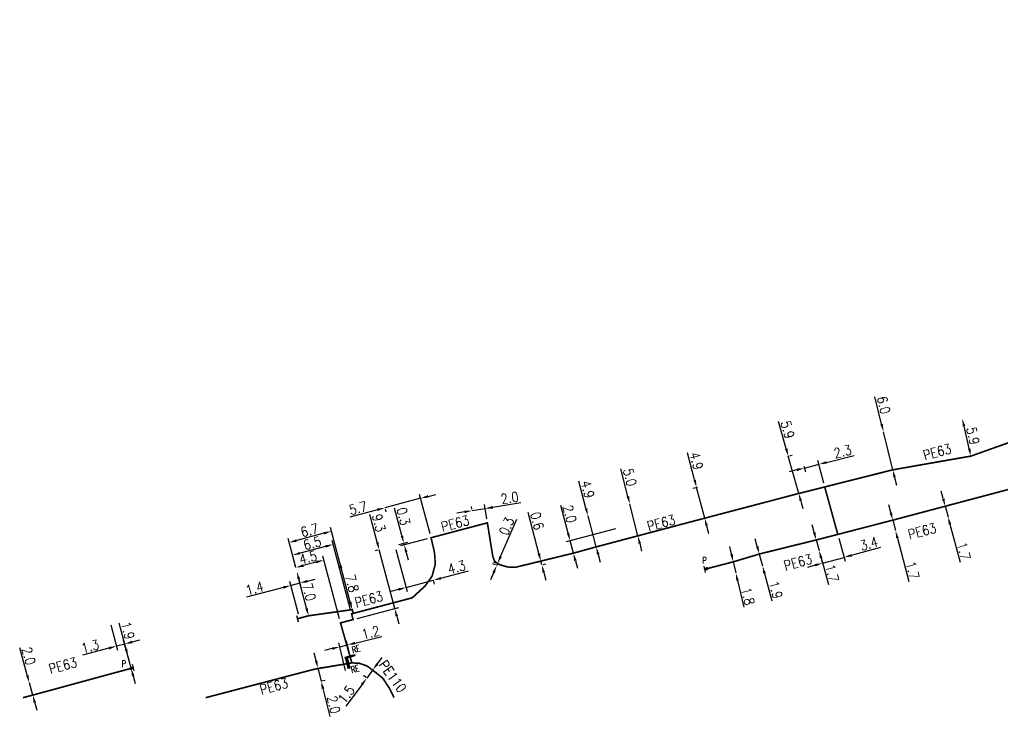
# Model space of a CAD drawing. Header units: millimetres. Extents: x 150994 to 151987, y 125997 to 127005.
# Drawn here: x 151414.3 to 151564.7, y 125997.1 to 126103.7 of the extents above; entities that cross this region are included whole.
import ezdxf
from ezdxf.enums import TextEntityAlignment as Align

# ---------------------------------------------------------------- set-up
doc = ezdxf.new("R2010")
doc.units = ezdxf.units.MM
doc.header["$PDMODE"] = 34
doc.linetypes.add('L_100_PE', pattern=[14, 10, -1.5, 1, -1.5])
doc.layers.get('0').update_dxf_attribs({"linetype": 'CONTINUOUS'})
doc.layers.get('Defpoints').update_dxf_attribs({"linetype": 'CONTINUOUS'})
for name, color, linetype in [('L_140', 3, 'CONTINUOUS'), ('L_300', 7, 'CONTINUOUS'), ('L_340', 7, 'CONTINUOUS')]:
    doc.layers.add(name, color=color, linetype=linetype)
doc.styles.add('G_ROMANS', font='ROMANS.SHX', dxfattribs={"width": 0.75})
doc.styles.get("Standard").update_dxf_attribs({"font": 'romans.shx', "width": 0.85})
doc.dimstyles.get("Standard").update_dxf_attribs({"dimtxt": 1.5, "dimasz": 1.2, "dimexe": 0.625, "dimexo": 0.625, "dimgap": 0.25, "dimtad": 1, "dimdec": 1, "dimzin": 0, "dimdsep": 46, "dimtxsty": 'Standard', "dimcen": -0.5, "dimadec": 0, "dimazin": 0, "dimtfac": 1, "dimtdec": 1, "dimtmove": 0, "dimatfit": 3, "dimfxl": 0, "dimtolj": 1, "dimtzin": 0, "dimarcsym": 0})

# ---------------------------------------------------------------- blocks, each defined once
blk = doc.blocks.new('*D21')
at = {"layer": 'Defpoints', "color": 0, "linetype": 'Continuous', "transparency": 16777216}
for p in [(151555.93, 126029.29), (151556.36, 126027.69), (151556.36, 126027.69)]:
    blk.add_point(p, dxfattribs=at)
at = {"layer": 'L_140', "color": 0, "linetype": 'Continuous', "lineweight": -2, "transparency": 16777216}
for p, q in [((151555.63, 126030.45), (151555.32, 126031.61)), ((151555.93, 126029.29), (151556.36, 126027.69)), ((151556.54, 126029.45), (151556.54, 126029.45)), ((151556.96, 126027.85), (151556.96, 126027.85)), ((151556.66, 126026.53), (151558.2, 126020.74))]:
    blk.add_line(p, q, dxfattribs=at)
at = {"layer": 'L_140', "color": 0, "linetype": 'Continuous', "transparency": 16777216}
for points in [[(151555.82, 126030.5), (151555.43, 126030.39), (151555.93, 126029.29)], [(151556.86, 126026.58), (151556.47, 126026.48), (151556.36, 126027.69)]]:
    blk.add_solid(points, dxfattribs=at)
at = {"layer": 'L_140', "color": 0, "linetype": 'Continuous', "transparency": 16777216, "insert": (151558.78, 126022.44), "char_height": 1.5, "attachment_point": 5, "rotation": 284.8466}
blk.add_mtext('\\A1;1.7', dxfattribs=at)
blk = doc.blocks.new('*D22')
at = {"layer": 'Defpoints', "color": 0, "linetype": 'Continuous', "transparency": 16777216}
for p in [(151547.9, 126027.16), (151548.32, 126025.57), (151548.32, 126025.57)]:
    blk.add_point(p, dxfattribs=at)
at = {"layer": 'L_140', "color": 0, "linetype": 'Continuous', "lineweight": -2, "transparency": 16777216}
for p, q in [((151547.6, 126028.33), (151547.3, 126029.49)), ((151547.9, 126027.16), (151548.32, 126025.57)), ((151548.62, 126024.41), (151550.34, 126017.79))]:
    blk.add_line(p, q, dxfattribs=at)
at = {"layer": 'L_140', "color": 0, "linetype": 'Continuous', "transparency": 16777216}
for points in [[(151547.79, 126028.38), (151547.4, 126028.27), (151547.9, 126027.16)], [(151548.81, 126024.46), (151548.43, 126024.36), (151548.32, 126025.57)]]:
    blk.add_solid(points, dxfattribs=at)
at = {"layer": 'L_140', "color": 0, "linetype": 'Continuous', "transparency": 16777216, "insert": (151550.93, 126019.49), "char_height": 1.5, "attachment_point": 5, "rotation": 284.5999}
blk.add_mtext('\\A1;1.7', dxfattribs=at)
blk = doc.blocks.new('*D23')
at = {"layer": 'Defpoints', "color": 0, "linetype": 'Continuous', "transparency": 16777216}
for p in [(151546.48, 126040.69), (151546.48, 126040.69), (151547.9, 126034.86)]:
    blk.add_point(p, dxfattribs=at)
at = {"layer": 'L_140', "color": 0, "linetype": 'Continuous', "lineweight": -2, "transparency": 16777216}
for p, q in [((151546.2, 126041.86), (151545.18, 126046.04)), ((151547.9, 126034.86), (151546.48, 126040.69)), ((151548.18, 126033.69), (151548.47, 126032.53))]:
    blk.add_line(p, q, dxfattribs=at)
at = {"layer": 'L_140', "color": 0, "linetype": 'Continuous', "transparency": 16777216}
for points in [[(151546.39, 126041.9), (151546, 126041.81), (151546.48, 126040.69)], [(151548.38, 126033.74), (151547.99, 126033.65), (151547.9, 126034.86)]]:
    blk.add_solid(points, dxfattribs=at)
at = {"layer": 'L_140', "color": 0, "linetype": 'Continuous', "transparency": 16777216, "insert": (151546.52, 126044.77), "char_height": 1.5, "attachment_point": 5, "rotation": 283.6575}
blk.add_mtext('\\A1;6.0', dxfattribs=at)
blk = doc.blocks.new('*D24')
at = {"layer": 'Defpoints', "color": 0, "linetype": 'Continuous', "transparency": 16777216}
for p in [(151558.54, 126042.71), (151558.54, 126042.71), (151559.86, 126036.96)]:
    blk.add_point(p, dxfattribs=at)
at = {"layer": 'L_140', "color": 0, "linetype": 'Continuous', "lineweight": -2, "transparency": 16777216}
blk.add_line((151559.59, 126038.13), (151558.81, 126041.54), dxfattribs=at)
at = {"layer": 'L_140', "color": 0, "linetype": 'Continuous', "transparency": 16777216}
for points in [[(151559, 126041.58), (151558.61, 126041.49), (151558.54, 126042.71)], [(151559.79, 126038.17), (151559.4, 126038.08), (151559.86, 126036.96)]]:
    blk.add_solid(points, dxfattribs=at)
at = {"layer": 'L_140', "color": 0, "linetype": 'Continuous', "transparency": 16777216, "insert": (151560.17, 126040.06), "char_height": 1.5, "attachment_point": 5, "rotation": 282.9336}
blk.add_mtext('\\A1;5.9', dxfattribs=at)
blk = doc.blocks.new('*D43')
at = {"layer": 'Defpoints', "color": 0, "linetype": 'Continuous', "transparency": 16777216}
for p in [(151428.06, 126011.74), (151429.09, 126007.88), (151431.34, 126004.49)]:
    blk.add_point(p, dxfattribs=at)
at = {"layer": 'L_340', "color": 0, "linetype": 'Continuous', "lineweight": -2, "transparency": 16777216}
for p, q in [((151428.22, 126011.13), (151429.25, 126007.27)), ((151427.93, 126007.57), (151423.89, 126006.49)), ((151430.35, 126008.21), (151429.09, 126007.88)), ((151431.18, 126005.09), (151430.19, 126008.82)), ((151431.51, 126008.52), (151432.67, 126008.83))]:
    blk.add_line(p, q, dxfattribs=at)
at = {"layer": 'L_340', "color": 0, "linetype": 'Continuous', "transparency": 16777216}
for points in [[(151427.88, 126007.76), (151427.99, 126007.37), (151429.09, 126007.88)], [(151431.46, 126008.72), (151431.56, 126008.33), (151430.35, 126008.21)]]:
    blk.add_solid(points, dxfattribs=at)
at = {"layer": 'L_340', "color": 0, "linetype": 'Continuous', "transparency": 16777216, "insert": (151425.07, 126007.84), "char_height": 1.5, "attachment_point": 5, "rotation": 14.9696}
blk.add_mtext('\\A1;1.3', dxfattribs=at)
blk = doc.blocks.new('*D44')
at = {"layer": 'Defpoints', "color": 0, "linetype": 'Continuous', "transparency": 16777216}
for p in [(151430.87, 126006.28), (151430.87, 126006.28), (151431.34, 126004.49)]:
    blk.add_point(p, dxfattribs=at)
at = {"layer": 'L_340', "color": 0, "linetype": 'Continuous', "lineweight": -2, "transparency": 16777216}
for p, q in [((151430.56, 126007.44), (151429.49, 126011.42)), ((151431.34, 126004.49), (151430.87, 126006.28)), ((151431.65, 126003.33), (151431.96, 126002.17))]:
    blk.add_line(p, q, dxfattribs=at)
at = {"layer": 'L_340', "color": 0, "linetype": 'Continuous', "transparency": 16777216}
for points in [[(151430.75, 126007.49), (151430.36, 126007.38), (151430.87, 126006.28)], [(151431.85, 126003.38), (151431.46, 126003.28), (151431.34, 126004.49)]]:
    blk.add_solid(points, dxfattribs=at)
at = {"layer": 'L_340', "color": 0, "linetype": 'Continuous', "transparency": 16777216, "insert": (151430.83, 126010.27), "char_height": 1.5, "attachment_point": 5, "rotation": 284.9696}
blk.add_mtext('\\A1;1.9', dxfattribs=at)
blk = doc.blocks.new('*D45')
at = {"layer": 'Defpoints', "color": 0, "linetype": 'Continuous', "transparency": 16777216}
for p in [(151415.76, 126002.27), (151415.76, 126002.27), (151416.28, 126000.39)]:
    blk.add_point(p, dxfattribs=at)
at = {"layer": 'L_140', "color": 0, "linetype": 'Continuous', "lineweight": -2, "transparency": 16777216}
for p, q in [((151415.44, 126003.43), (151414.28, 126007.64)), ((151416.28, 126000.39), (151415.76, 126002.27)), ((151416.6, 125999.23), (151416.91, 125998.08))]:
    blk.add_line(p, q, dxfattribs=at)
at = {"layer": 'L_140', "color": 0, "linetype": 'Continuous', "transparency": 16777216}
for points in [[(151415.63, 126003.48), (151415.25, 126003.37), (151415.76, 126002.27)], [(151416.79, 125999.29), (151416.4, 125999.18), (151416.28, 126000.39)]]:
    blk.add_solid(points, dxfattribs=at)
at = {"layer": 'L_140', "color": 0, "linetype": 'Continuous', "transparency": 16777216, "insert": (151415.66, 126006.38), "char_height": 1.5, "attachment_point": 5, "rotation": 285.4161}
blk.add_mtext('\\A1;2.0', dxfattribs=at)
blk = doc.blocks.new('*D46')
at = {"layer": 'Defpoints', "color": 0, "linetype": 'Continuous', "transparency": 16777216}
for p in [(151459.39, 126004.36), (151459.87, 126002.42), (151460.41, 126002.55)]:
    blk.add_point(p, dxfattribs=at)
at = {"layer": 'L_140', "color": 0, "linetype": 'Continuous', "lineweight": -2, "transparency": 16777216}
for p, q in [((151459.65, 126005.66), (151459.36, 126006.83)), ((151459.93, 126004.5), (151460.41, 126002.55)), ((151460, 126004.51), (151460.54, 126004.65)), ((151460.48, 126002.57), (151461.02, 126002.7)), ((151460.7, 126001.39), (151461.74, 125997.14))]:
    blk.add_line(p, q, dxfattribs=at)
at = {"layer": 'L_140', "color": 0, "linetype": 'Continuous', "transparency": 16777216}
for points in [[(151459.84, 126005.71), (151459.45, 126005.61), (151459.93, 126004.5)], [(151460.89, 126001.44), (151460.5, 126001.34), (151460.41, 126002.55)]]:
    blk.add_solid(points, dxfattribs=at)
at = {"layer": 'L_140', "color": 0, "linetype": 'Continuous', "transparency": 16777216, "insert": (151462.34, 125998.92), "char_height": 1.5, "attachment_point": 5, "rotation": 283.8411}
blk.add_mtext('\\A1;2.0', dxfattribs=at)
blk = doc.blocks.new('*D47')
at = {"layer": 'Defpoints', "color": 0, "linetype": 'Continuous', "transparency": 16777216}
for p in [(151463.28, 126007.79), (151465.12, 126005.32), (151464.32, 126003.55)]:
    blk.add_point(p, dxfattribs=at)
at = {"layer": 'L_140', "color": 0, "linetype": 'Continuous', "lineweight": -2, "transparency": 16777216}
for p, q in [((151465.62, 126008.35), (151469.69, 126009.35)), ((151462.12, 126007.5), (151460.95, 126007.22)), ((151464.17, 126004.16), (151463.14, 126008.39)), ((151463.28, 126007.79), (151464.45, 126008.07)), ((151464.97, 126005.93), (151464.3, 126008.68))]:
    blk.add_line(p, q, dxfattribs=at)
at = {"layer": 'L_140', "color": 0, "linetype": 'Continuous', "transparency": 16777216}
for points in [[(151462.07, 126007.69), (151462.17, 126007.31), (151463.28, 126007.79)], [(151465.57, 126008.55), (151465.66, 126008.16), (151464.45, 126008.07)]]:
    blk.add_solid(points, dxfattribs=at)
at = {"layer": 'L_140', "color": 0, "linetype": 'Continuous', "transparency": 16777216, "insert": (151468, 126009.97), "char_height": 1.5, "attachment_point": 5, "rotation": 13.7246}
blk.add_mtext('\\A1;1.2', dxfattribs=at)
blk = doc.blocks.new('*D48')
at = {"layer": 'Defpoints', "color": 0, "linetype": 'Continuous', "transparency": 16777216}
for p in [(151467.41, 126003.01), (151468.71, 126003.9), (151467.81, 126002.7)]:
    blk.add_point(p, dxfattribs=at)
at = {"layer": 'L_140', "color": 0, "linetype": 'Continuous', "lineweight": -2, "transparency": 16777216}
for p, q in [((151469.02, 126005.17), (151469.74, 126006.13)), ((151468.21, 126004.28), (151467.8, 126004.58)), ((151467.31, 126003.07), (151466.91, 126003.38)), ((151468.3, 126004.21), (151467.41, 126003.01)), ((151466.69, 126002.04), (151464.18, 125998.69))]:
    blk.add_line(p, q, dxfattribs=at)
at = {"layer": 'L_140', "color": 0, "linetype": 'Continuous', "transparency": 16777216}
for points in [[(151468.86, 126005.29), (151469.18, 126005.05), (151468.3, 126004.21)], [(151466.53, 126002.16), (151466.85, 126001.93), (151467.41, 126003.01)]]:
    blk.add_solid(points, dxfattribs=at)
at = {"layer": 'L_140', "color": 0, "linetype": 'Continuous', "transparency": 16777216, "insert": (151464.27, 126000.48), "char_height": 1.5, "attachment_point": 5, "rotation": 53.2468}
blk.add_mtext('\\A1;1.5', dxfattribs=at)
blk = doc.blocks.new('*D49')
at = {"layer": 'Defpoints', "color": 0, "linetype": 'Continuous', "transparency": 16777216}
for p in [(151456.7, 126019.29), (151457.16, 126017.53), (151457.13, 126012.17)]:
    blk.add_point(p, dxfattribs=at)
at = {"layer": 'L_340', "color": 0, "linetype": 'Continuous', "lineweight": -2, "transparency": 16777216}
for p, q in [((151456.86, 126018.69), (151457.32, 126016.92)), ((151458.32, 126017.84), (151459.48, 126018.14)), ((151454.65, 126016.86), (151449.02, 126015.37)), ((151456.97, 126012.77), (151455.65, 126017.77)), ((151457.16, 126017.53), (151455.81, 126017.17))]:
    blk.add_line(p, q, dxfattribs=at)
at = {"layer": 'L_340', "color": 0, "linetype": 'Continuous', "transparency": 16777216}
for points in [[(151458.27, 126018.03), (151458.37, 126017.64), (151457.16, 126017.53)], [(151454.6, 126017.06), (151454.7, 126016.67), (151455.81, 126017.17)]]:
    blk.add_solid(points, dxfattribs=at)
at = {"layer": 'L_340', "color": 0, "linetype": 'Continuous', "transparency": 16777216, "insert": (151450.24, 126016.73), "char_height": 1.5, "attachment_point": 5, "rotation": 14.8208}
blk.add_mtext('\\A1;1.4', dxfattribs=at)
blk = doc.blocks.new('*D50')
at = {"layer": 'Defpoints', "color": 0, "linetype": 'Continuous', "transparency": 16777216}
for p in [(151456.7, 126019.29), (151456.7, 126019.29), (151458.49, 126012.53)]:
    blk.add_point(p, dxfattribs=at)
at = {"layer": 'L_140', "color": 0, "linetype": 'Continuous', "lineweight": -2, "transparency": 16777216}
blk.add_line((151458.18, 126013.69), (151457, 126018.13), dxfattribs=at)
at = {"layer": 'L_140', "color": 0, "linetype": 'Continuous', "transparency": 16777216}
for points in [[(151457.2, 126018.19), (151456.81, 126018.08), (151456.7, 126019.29)], [(151458.37, 126013.74), (151457.99, 126013.64), (151458.49, 126012.53)]]:
    blk.add_solid(points, dxfattribs=at)
at = {"layer": 'L_140', "color": 0, "linetype": 'Continuous', "transparency": 16777216, "insert": (151458.56, 126016.17), "char_height": 1.5, "attachment_point": 5, "rotation": 284.8208}
blk.add_mtext('\\A1;7.0', dxfattribs=at)
blk = doc.blocks.new('*D51')
at = {"layer": 'Defpoints', "color": 0, "linetype": 'Continuous', "transparency": 16777216}
for p in [(151455.52, 126023.74), (151456.7, 126019.29), (151465.17, 126013.47)]:
    blk.add_point(p, dxfattribs=at)
at = {"layer": 'L_140', "color": 0, "linetype": 'Continuous', "lineweight": -2, "transparency": 16777216}
for p, q in [((151465.01, 126014.07), (151461.84, 126026.06)), ((151456.54, 126019.9), (151455.36, 126024.35)), ((151460.84, 126025.15), (151456.68, 126024.05))]:
    blk.add_line(p, q, dxfattribs=at)
at = {"layer": 'L_140', "color": 0, "linetype": 'Continuous', "transparency": 16777216}
for points in [[(151456.63, 126024.25), (151456.73, 126023.86), (151455.52, 126023.74)], [(151460.78, 126025.34), (151460.89, 126024.96), (151462, 126025.46)]]:
    blk.add_solid(points, dxfattribs=at)
at = {"layer": 'L_140', "color": 0, "linetype": 'Continuous', "transparency": 16777216, "insert": (151458.65, 126025.61), "char_height": 1.5, "attachment_point": 5, "rotation": 14.8208}
blk.add_mtext('\\A1;6.7', dxfattribs=at)
blk = doc.blocks.new('*D52')
at = {"layer": 'Defpoints', "color": 0, "linetype": 'Continuous', "transparency": 16777216}
for p in [(151456.03, 126021.8), (151456.7, 126019.29), (151465.08, 126012.83)]:
    blk.add_point(p, dxfattribs=at)
at = {"layer": 'L_140', "color": 0, "linetype": 'Continuous', "lineweight": -2, "transparency": 16777216}
for p, q in [((151464.92, 126013.43), (151462.11, 126024.06)), ((151461.11, 126023.14), (151457.19, 126022.11)), ((151456.54, 126019.9), (151455.87, 126022.41))]:
    blk.add_line(p, q, dxfattribs=at)
at = {"layer": 'L_140', "color": 0, "linetype": 'Continuous', "transparency": 16777216}
for points in [[(151461.06, 126023.34), (151461.16, 126022.95), (151462.27, 126023.45)], [(151457.14, 126022.3), (151457.24, 126021.92), (151456.03, 126021.8)]]:
    blk.add_solid(points, dxfattribs=at)
at = {"layer": 'L_140', "color": 0, "linetype": 'Continuous', "transparency": 16777216, "insert": (151459.06, 126023.64), "char_height": 1.5, "attachment_point": 5, "rotation": 14.8208}
blk.add_mtext('\\A1;6.5', dxfattribs=at)
blk = doc.blocks.new('*D53')
at = {"layer": 'Defpoints', "color": 0, "linetype": 'Continuous', "transparency": 16777216}
for p in [(151456.53, 126019.91), (151456.62, 126019.58), (151463.38, 126011.44)]:
    blk.add_point(p, dxfattribs=at)
at = {"layer": 'L_140', "color": 0, "linetype": 'Continuous', "lineweight": -2, "transparency": 16777216}
for p, q in [((151463.22, 126012.05), (151460.68, 126021.65)), ((151456.46, 126020.18), (151456.37, 126020.51)), ((151459.68, 126020.74), (151457.69, 126020.22))]:
    blk.add_line(p, q, dxfattribs=at)
at = {"layer": 'L_140', "color": 0, "linetype": 'Continuous', "transparency": 16777216}
for points in [[(151459.62, 126020.93), (151459.73, 126020.55), (151460.84, 126021.05)], [(151457.64, 126020.41), (151457.75, 126020.02), (151456.53, 126019.91)]]:
    blk.add_solid(points, dxfattribs=at)
at = {"layer": 'L_140', "color": 0, "linetype": 'Continuous', "transparency": 16777216, "insert": (151458.42, 126021.44), "char_height": 1.5, "attachment_point": 5, "rotation": 14.8208}
blk.add_mtext('\\A1;4.5', dxfattribs=at)
blk = doc.blocks.new('*D54')
at = {"layer": 'Defpoints', "color": 0, "linetype": 'Continuous', "transparency": 16777216}
for p in [(151463.17, 126021.01), (151463.17, 126021.01), (151465.17, 126013.47)]:
    blk.add_point(p, dxfattribs=at)
at = {"layer": 'L_140', "color": 0, "linetype": 'Continuous', "lineweight": -2, "transparency": 16777216}
for p, q in [((151464.86, 126014.63), (151463.48, 126019.85)), ((151465.77, 126013.63), (151465.77, 126013.63))]:
    blk.add_line(p, q, dxfattribs=at)
at = {"layer": 'L_140', "color": 0, "linetype": 'Continuous', "transparency": 16777216}
for points in [[(151463.67, 126019.9), (151463.29, 126019.8), (151463.17, 126021.01)], [(151465.06, 126014.68), (151464.67, 126014.58), (151465.17, 126013.47)]]:
    blk.add_solid(points, dxfattribs=at)
at = {"layer": 'L_140', "color": 0, "linetype": 'Continuous', "transparency": 16777216, "insert": (151465.14, 126017.49), "char_height": 1.5, "attachment_point": 5, "rotation": 284.8208}
blk.add_mtext('\\A1;7.8', dxfattribs=at)
blk = doc.blocks.new('*D55')
at = {"layer": 'Defpoints', "color": 0, "linetype": 'Continuous', "transparency": 16777216}
for p in [(151469.31, 126022.63), (151469.69, 126022.73), (151465.31, 126011.95)]:
    blk.add_point(p, dxfattribs=at)
at = {"layer": 'L_140', "color": 0, "linetype": 'Continuous', "lineweight": -2, "transparency": 16777216}
for p, q in [((151469, 126023.79), (151467.88, 126028.02)), ((151469.09, 126022.57), (151468.7, 126022.47)), ((151471.68, 126013.64), (151469.31, 126022.63)), ((151465.91, 126012.11), (151472.29, 126013.8)), ((151471.99, 126012.48), (151472.3, 126011.32))]:
    blk.add_line(p, q, dxfattribs=at)
at = {"layer": 'L_140', "color": 0, "linetype": 'Continuous', "transparency": 16777216}
for points in [[(151469.19, 126023.84), (151468.8, 126023.74), (151469.31, 126022.63)], [(151472.18, 126012.53), (151471.8, 126012.43), (151471.68, 126013.64)]]:
    blk.add_solid(points, dxfattribs=at)
at = {"layer": 'L_140', "color": 0, "linetype": 'Continuous', "transparency": 16777216, "insert": (151469.25, 126026.74), "char_height": 1.5, "attachment_point": 5, "rotation": 284.8208}
blk.add_mtext('\\A1;9.3', dxfattribs=at)
blk = doc.blocks.new('*D56')
at = {"layer": 'Defpoints', "color": 0, "linetype": 'Continuous', "transparency": 16777216}
for p in [(151477.24, 126024.47), (151471.71, 126023.27), (151473.08, 126023.63)]:
    blk.add_point(p, dxfattribs=at)
at = {"layer": 'L_140', "color": 0, "linetype": 'Continuous', "lineweight": -2, "transparency": 16777216}
for p, q in [((151472.77, 126024.79), (151471.65, 126029.01)), ((151476.64, 126024.31), (151472.54, 126023.23)), ((151472.32, 126023.43), (151473.68, 126023.79)), ((151473.14, 126023.39), (151473.08, 126023.63)), ((151473.45, 126022.23), (151473.75, 126021.07))]:
    blk.add_line(p, q, dxfattribs=at)
at = {"layer": 'L_140', "color": 0, "linetype": 'Continuous', "transparency": 16777216}
for points in [[(151472.96, 126024.84), (151472.58, 126024.74), (151473.08, 126023.63)], [(151473.64, 126022.28), (151473.25, 126022.18), (151473.14, 126023.39)]]:
    blk.add_solid(points, dxfattribs=at)
at = {"layer": 'L_140', "color": 0, "linetype": 'Continuous', "transparency": 16777216, "insert": (151473.02, 126027.74), "char_height": 1.5, "attachment_point": 5, "rotation": 284.8208}
blk.add_mtext('\\A1;0.3', dxfattribs=at)
blk = doc.blocks.new('*D57')
at = {"layer": 'Defpoints', "color": 0, "linetype": 'Continuous', "transparency": 16777216}
for p in [(151471.71, 126023.27), (151477.4, 126018.6), (151473.41, 126016.86)]:
    blk.add_point(p, dxfattribs=at)
at = {"layer": 'L_140', "color": 0, "linetype": 'Continuous', "lineweight": -2, "transparency": 16777216}
for p, q in [((151471.87, 126022.66), (151473.57, 126016.26)), ((151473.41, 126016.86), (151477.57, 126017.96)), ((151477.56, 126018), (151477.73, 126017.36)), ((151478.73, 126018.27), (151482.95, 126019.39)), ((151472.25, 126016.56), (151471.09, 126016.25))]:
    blk.add_line(p, q, dxfattribs=at)
at = {"layer": 'L_140', "color": 0, "linetype": 'Continuous', "transparency": 16777216}
for points in [[(151478.68, 126018.46), (151478.78, 126018.08), (151477.57, 126017.96)], [(151472.2, 126016.75), (151472.3, 126016.36), (151473.41, 126016.86)]]:
    blk.add_solid(points, dxfattribs=at)
at = {"layer": 'L_140', "color": 0, "linetype": 'Continuous', "transparency": 16777216, "insert": (151481.16, 126019.95), "char_height": 1.5, "attachment_point": 5, "rotation": 14.8208}
blk.add_mtext('\\A1;4.3', dxfattribs=at)
blk = doc.blocks.new('*D58')
at = {"layer": 'Defpoints', "color": 0, "linetype": 'Continuous', "transparency": 16777216}
for p in [(151470.08, 126029.44), (151470.18, 126029.05), (151477.24, 126024.47)]:
    blk.add_point(p, dxfattribs=at)
at = {"layer": 'L_140', "color": 0, "linetype": 'Continuous', "lineweight": -2, "transparency": 16777216}
for p, q in [((151475.65, 126030.5), (151470.18, 126029.05)), ((151477.08, 126025.08), (151475.49, 126031.1)), ((151476.81, 126030.8), (151477.97, 126031.11)), ((151469.02, 126028.74), (151464.8, 126027.62)), ((151470.24, 126028.84), (151470.34, 126028.45))]:
    blk.add_line(p, q, dxfattribs=at)
at = {"layer": 'L_140', "color": 0, "linetype": 'Continuous', "transparency": 16777216}
for points in [[(151476.76, 126031), (151476.86, 126030.61), (151475.65, 126030.5)], [(151468.97, 126028.94), (151469.08, 126028.55), (151470.18, 126029.05)]]:
    blk.add_solid(points, dxfattribs=at)
at = {"layer": 'L_140', "color": 0, "linetype": 'Continuous', "transparency": 16777216, "insert": (151466.08, 126029), "char_height": 1.5, "attachment_point": 5, "rotation": 14.8208}
blk.add_mtext('\\A1;5.7', dxfattribs=at)
blk = doc.blocks.new('*D59')
at = {"layer": 'Defpoints', "color": 0, "linetype": 'Continuous', "transparency": 16777216}
for p in [(151483.53, 126028.62), (151483.6, 126028.21), (151485.86, 126026.75)]:
    blk.add_point(p, dxfattribs=at)
at = {"layer": 'L_140', "color": 0, "linetype": 'Continuous', "lineweight": -2, "transparency": 16777216}
for p, q in [((151483.49, 126028.83), (151483.43, 126029.24)), ((151483.53, 126028.62), (151485.5, 126028.94)), ((151485.76, 126027.37), (151485.4, 126029.56)), ((151486.68, 126029.14), (151491, 126029.85)), ((151482.34, 126028.42), (151481.16, 126028.23))]:
    blk.add_line(p, q, dxfattribs=at)
at = {"layer": 'L_140', "color": 0, "linetype": 'Continuous', "transparency": 16777216}
for points in [[(151482.31, 126028.62), (151482.38, 126028.23), (151483.53, 126028.62)], [(151486.65, 126029.33), (151486.71, 126028.94), (151485.5, 126028.94)]]:
    blk.add_solid(points, dxfattribs=at)
at = {"layer": 'L_140', "color": 0, "linetype": 'Continuous', "transparency": 16777216, "insert": (151489.27, 126030.58), "char_height": 1.5, "attachment_point": 5, "rotation": 9.3275}
blk.add_mtext('\\A1;2.0', dxfattribs=at)
blk = doc.blocks.new('*D60')
at = {"layer": 'Defpoints', "color": 0, "linetype": 'Continuous', "transparency": 16777216}
for p in [(151493.65, 126020.8), (151493.8, 126020.22), (151494.19, 126020.32)]:
    blk.add_point(p, dxfattribs=at)
at = {"layer": 'L_140', "color": 0, "linetype": 'Continuous', "lineweight": -2, "transparency": 16777216}
for p, q in [((151493.74, 126022.06), (151492.11, 126028.33)), ((151494.25, 126020.95), (151494.64, 126021.05)), ((151494.19, 126020.32), (151494.04, 126020.9)), ((151494.4, 126020.37), (151494.79, 126020.47)), ((151494.49, 126019.16), (151494.79, 126017.99))]:
    blk.add_line(p, q, dxfattribs=at)
at = {"layer": 'L_140', "color": 0, "linetype": 'Continuous', "transparency": 16777216}
for points in [[(151493.93, 126022.11), (151493.54, 126022.01), (151494.04, 126020.9)], [(151494.68, 126019.21), (151494.3, 126019.11), (151494.19, 126020.32)]]:
    blk.add_solid(points, dxfattribs=at)
at = {"layer": 'L_140', "color": 0, "linetype": 'Continuous', "transparency": 16777216, "insert": (151493.48, 126027.04), "char_height": 1.5, "attachment_point": 5, "rotation": 284.5337}
blk.add_mtext('\\A1;0.6', dxfattribs=at)
blk = doc.blocks.new('*D61')
at = {"layer": 'Defpoints', "color": 0, "linetype": 'Continuous', "transparency": 16777216}
for p in [(151501.26, 126027.81), (151501.26, 126027.81), (151502.51, 126023.07)]:
    blk.add_point(p, dxfattribs=at)
at = {"layer": 'L_140', "color": 0, "linetype": 'Continuous', "lineweight": -2, "transparency": 16777216}
for p, q in [((151500.95, 126028.97), (151499.85, 126033.14)), ((151502.51, 126023.07), (151501.26, 126027.81)), ((151502.82, 126021.91), (151503.13, 126020.75))]:
    blk.add_line(p, q, dxfattribs=at)
at = {"layer": 'L_140', "color": 0, "linetype": 'Continuous', "transparency": 16777216}
for points in [[(151501.14, 126029.02), (151500.76, 126028.92), (151501.26, 126027.81)], [(151503.02, 126021.97), (151502.63, 126021.86), (151502.51, 126023.07)]]:
    blk.add_solid(points, dxfattribs=at)
at = {"layer": 'L_140', "color": 0, "linetype": 'Continuous', "transparency": 16777216, "insert": (151501.21, 126031.89), "char_height": 1.5, "attachment_point": 5, "rotation": 284.8506}
blk.add_mtext('\\A1;4.9', dxfattribs=at)
blk = doc.blocks.new('*D62')
at = {"layer": 'Defpoints', "color": 0, "linetype": 'Continuous', "transparency": 16777216}
for p in [(151506.08, 126026), (151498.52, 126024), (151499.02, 126022.11)]:
    blk.add_point(p, dxfattribs=at)
at = {"layer": 'L_140', "color": 0, "linetype": 'Continuous', "lineweight": -2, "transparency": 16777216}
for p, q in [((151498.21, 126025.16), (151497.09, 126029.38)), ((151505.47, 126025.84), (151497.92, 126023.84)), ((151499.02, 126022.11), (151498.52, 126024)), ((151499.33, 126020.95), (151499.63, 126019.79))]:
    blk.add_line(p, q, dxfattribs=at)
at = {"layer": 'L_140', "color": 0, "linetype": 'Continuous', "transparency": 16777216}
for points in [[(151498.41, 126025.21), (151498.02, 126025.11), (151498.52, 126024)], [(151499.52, 126021), (151499.13, 126020.9), (151499.02, 126022.11)]]:
    blk.add_solid(points, dxfattribs=at)
at = {"layer": 'L_140', "color": 0, "linetype": 'Continuous', "transparency": 16777216, "insert": (151498.46, 126028.11), "char_height": 1.5, "attachment_point": 5, "rotation": 284.85}
blk.add_mtext('\\A1;2.0', dxfattribs=at)
blk = doc.blocks.new('*D63')
at = {"layer": 'Defpoints', "color": 0, "linetype": 'Continuous', "transparency": 16777216}
for p in [(151507.67, 126029.61), (151507.67, 126029.61), (151508.89, 126024.76)]:
    blk.add_point(p, dxfattribs=at)
at = {"layer": 'L_140', "color": 0, "linetype": 'Continuous', "lineweight": -2, "transparency": 16777216}
for p, q in [((151507.38, 126030.77), (151506.31, 126035.01)), ((151508.89, 126024.76), (151507.67, 126029.61)), ((151509.18, 126023.6), (151509.47, 126022.43))]:
    blk.add_line(p, q, dxfattribs=at)
at = {"layer": 'L_140', "color": 0, "linetype": 'Continuous', "transparency": 16777216}
for points in [[(151507.57, 126030.82), (151507.18, 126030.73), (151507.67, 126029.61)], [(151509.37, 126023.65), (151508.99, 126023.55), (151508.89, 126024.76)]]:
    blk.add_solid(points, dxfattribs=at)
at = {"layer": 'L_140', "color": 0, "linetype": 'Continuous', "transparency": 16777216, "insert": (151507.67, 126033.72), "char_height": 1.5, "attachment_point": 5, "rotation": 284.1096}
blk.add_mtext('\\A1;5.0', dxfattribs=at)
blk = doc.blocks.new('*D64')
at = {"layer": 'Defpoints', "color": 0, "linetype": 'Continuous', "transparency": 16777216}
for p in [(151517.88, 126032.15), (151518.61, 126032.34), (151519.84, 126027.65)]:
    blk.add_point(p, dxfattribs=at)
at = {"layer": 'L_140', "color": 0, "linetype": 'Continuous', "lineweight": -2, "transparency": 16777216}
for p, q in [((151517.58, 126033.31), (151516.48, 126037.48)), ((151518, 126032.18), (151517.28, 126031.99)), ((151519.12, 126027.46), (151517.88, 126032.15)), ((151519.24, 126027.49), (151518.51, 126027.3)), ((151519.42, 126026.3), (151519.72, 126025.14))]:
    blk.add_line(p, q, dxfattribs=at)
at = {"layer": 'L_140', "color": 0, "linetype": 'Continuous', "transparency": 16777216}
for points in [[(151517.77, 126033.36), (151517.39, 126033.26), (151517.88, 126032.15)], [(151519.61, 126026.35), (151519.23, 126026.25), (151519.12, 126027.46)]]:
    blk.add_solid(points, dxfattribs=at)
at = {"layer": 'L_140', "color": 0, "linetype": 'Continuous', "transparency": 16777216, "insert": (151517.85, 126036.23), "char_height": 1.5, "attachment_point": 5, "rotation": 284.7127}
blk.add_mtext('\\A1;4.9', dxfattribs=at)
blk = doc.blocks.new('*D65')
at = {"layer": 'Defpoints', "color": 0, "linetype": 'Continuous', "transparency": 16777216}
for p in [(151531.49, 126036.81), (151531.92, 126036.93), (151533.08, 126031.13)]:
    blk.add_point(p, dxfattribs=at)
at = {"layer": 'L_140', "color": 0, "linetype": 'Continuous', "lineweight": -2, "transparency": 16777216}
for p, q in [((151531.59, 126038.08), (151530.43, 126042.23)), ((151533.51, 126031.25), (151531.92, 126036.93)), ((151532.09, 126036.98), (151532.52, 126037.1)), ((151533.69, 126031.3), (151534.11, 126031.42)), ((151533.83, 126030.09), (151534.16, 126028.94))]:
    blk.add_line(p, q, dxfattribs=at)
at = {"layer": 'L_140', "color": 0, "linetype": 'Continuous', "transparency": 16777216}
for points in [[(151531.79, 126038.14), (151531.4, 126038.03), (151531.92, 126036.93)], [(151534.03, 126030.15), (151533.64, 126030.04), (151533.51, 126031.25)]]:
    blk.add_solid(points, dxfattribs=at)
at = {"layer": 'L_140', "color": 0, "linetype": 'Continuous', "transparency": 16777216, "insert": (151531.81, 126041.01), "char_height": 1.5, "attachment_point": 5, "rotation": 285.6565}
blk.add_mtext('\\A1;5.9', dxfattribs=at)
blk = doc.blocks.new('*D66')
at = {"layer": 'Defpoints', "color": 0, "linetype": 'Continuous', "transparency": 16777216}
for p in [(151534.16, 126036.05), (151534.38, 126035.14), (151537.49, 126032.24)]:
    blk.add_point(p, dxfattribs=at)
at = {"layer": 'L_140', "color": 0, "linetype": 'Continuous', "lineweight": -2, "transparency": 16777216}
for p, q in [((151537.34, 126032.84), (151536.46, 126036.31)), ((151537.78, 126036), (151542.02, 126037.07)), ((151533.22, 126034.85), (151532.06, 126034.56)), ((151534.31, 126035.44), (151534.54, 126034.54)), ((151534.38, 126035.14), (151536.62, 126035.71))]:
    blk.add_line(p, q, dxfattribs=at)
at = {"layer": 'L_140', "color": 0, "linetype": 'Continuous', "transparency": 16777216}
for points in [[(151537.73, 126036.19), (151537.83, 126035.81), (151536.62, 126035.71)], [(151533.17, 126035.05), (151533.27, 126034.66), (151534.38, 126035.14)]]:
    blk.add_solid(points, dxfattribs=at)
at = {"layer": 'L_140', "color": 0, "linetype": 'Continuous', "transparency": 16777216, "insert": (151540.24, 126037.65), "char_height": 1.5, "attachment_point": 5, "rotation": 14.1342}
blk.add_mtext('\\A1;2.3', dxfattribs=at)
blk = doc.blocks.new('*D67')
at = {"layer": 'Defpoints', "color": 0, "linetype": 'Continuous', "transparency": 16777216}
for p in [(151539.49, 126024.98), (151536.86, 126021.71), (151537.17, 126020.58)]:
    blk.add_point(p, dxfattribs=at)
at = {"layer": 'L_140', "color": 0, "linetype": 'Continuous', "lineweight": -2, "transparency": 16777216}
for p, q in [((151539.65, 126024.38), (151540.61, 126020.87)), ((151541.6, 126021.79), (151546.07, 126023.01)), ((151537.02, 126021.1), (151537.33, 126019.97)), ((151537.17, 126020.58), (151540.45, 126021.47)), ((151536.01, 126020.26), (151534.85, 126019.94))]:
    blk.add_line(p, q, dxfattribs=at)
at = {"layer": 'L_140', "color": 0, "linetype": 'Continuous', "transparency": 16777216}
for points in [[(151541.55, 126021.98), (151541.66, 126021.6), (151540.45, 126021.47)], [(151535.96, 126020.45), (151536.06, 126020.07), (151537.17, 126020.58)]]:
    blk.add_solid(points, dxfattribs=at)
at = {"layer": 'L_140', "color": 0, "linetype": 'Continuous', "transparency": 16777216, "insert": (151544.25, 126023.55), "char_height": 1.5, "attachment_point": 5, "rotation": 15.3138}
blk.add_mtext('\\A1;3.4', dxfattribs=at)
blk = doc.blocks.new('*D68')
at = {"layer": 'Defpoints', "color": 0, "linetype": 'Continuous', "transparency": 16777216}
for p in [(151536.19, 126024.13), (151536.63, 126022.54), (151536.63, 126022.54)]:
    blk.add_point(p, dxfattribs=at)
at = {"layer": 'L_140', "color": 0, "linetype": 'Continuous', "lineweight": -2, "transparency": 16777216}
for p, q in [((151535.88, 126025.29), (151535.56, 126026.44)), ((151536.19, 126024.13), (151536.63, 126022.54)), ((151536.95, 126021.38), (151538.05, 126017.34))]:
    blk.add_line(p, q, dxfattribs=at)
at = {"layer": 'L_140', "color": 0, "linetype": 'Continuous', "transparency": 16777216}
for points in [[(151536.07, 126025.34), (151535.68, 126025.23), (151536.19, 126024.13)], [(151537.14, 126021.43), (151536.75, 126021.33), (151536.63, 126022.54)]]:
    blk.add_solid(points, dxfattribs=at)
at = {"layer": 'L_140', "color": 0, "linetype": 'Continuous', "transparency": 16777216, "insert": (151538.62, 126019.05), "char_height": 1.5, "attachment_point": 5, "rotation": 285.3138}
blk.add_mtext('\\A1;1.7', dxfattribs=at)
blk = doc.blocks.new('*D69')
at = {"layer": 'Defpoints', "color": 0, "linetype": 'Continuous', "transparency": 16777216}
for p in [(151527.48, 126021.98), (151527.97, 126020.15), (151527.97, 126020.15)]:
    blk.add_point(p, dxfattribs=at)
at = {"layer": 'L_140', "color": 0, "linetype": 'Continuous', "lineweight": -2, "transparency": 16777216}
for p, q in [((151527.17, 126023.14), (151526.85, 126024.3)), ((151527.48, 126021.98), (151527.97, 126020.15)), ((151528.58, 126020.31), (151528.58, 126020.31)), ((151528.28, 126018.99), (151529.41, 126014.82))]:
    blk.add_line(p, q, dxfattribs=at)
at = {"layer": 'L_140', "color": 0, "linetype": 'Continuous', "transparency": 16777216}
for points in [[(151527.36, 126023.19), (151526.97, 126023.09), (151527.48, 126021.98)], [(151528.48, 126019.04), (151528.09, 126018.94), (151527.97, 126020.15)]]:
    blk.add_solid(points, dxfattribs=at)
at = {"layer": 'L_140', "color": 0, "linetype": 'Continuous', "transparency": 16777216, "insert": (151529.99, 126016.5), "char_height": 1.5, "attachment_point": 5, "rotation": 285.0693}
blk.add_mtext('\\A1;1.9', dxfattribs=at)
blk = doc.blocks.new('*D70')
at = {"layer": 'Defpoints', "color": 0, "linetype": 'Continuous', "transparency": 16777216}
for p in [(151523.49, 126020.78), (151523.88, 126019.08), (151523.88, 126019.08)]:
    blk.add_point(p, dxfattribs=at)
at = {"layer": 'L_140', "color": 0, "linetype": 'Continuous', "lineweight": -2, "transparency": 16777216}
for p, q in [((151523.22, 126021.95), (151522.95, 126023.12)), ((151523.49, 126020.78), (151523.88, 126019.08)), ((151524.15, 126017.91), (151525.09, 126013.83))]:
    blk.add_line(p, q, dxfattribs=at)
at = {"layer": 'L_140', "color": 0, "linetype": 'Continuous', "transparency": 16777216}
for points in [[(151523.42, 126022), (151523.03, 126021.91), (151523.49, 126020.78)], [(151524.35, 126017.95), (151523.96, 126017.86), (151523.88, 126019.08)]]:
    blk.add_solid(points, dxfattribs=at)
at = {"layer": 'L_140', "color": 0, "linetype": 'Continuous', "transparency": 16777216, "insert": (151525.73, 126015.51), "char_height": 1.5, "attachment_point": 5, "rotation": 282.9632}
blk.add_mtext('\\A1;1.8', dxfattribs=at)
blk = doc.blocks.new('L_340_07')
at = {"color": 0, "linetype": 'Continuous', "const_width": 0.25, "flags": 128}
blk.add_lwpolyline([(0, 0), (0.35, 0)], dxfattribs=at)
at = {"color": 0, "linetype": 'Continuous', "flags": 128}
blk.add_lwpolyline([(0.35, -0.5), (0.35, 0.5)], dxfattribs=at)
at = {"color": 0, "linetype": 'Continuous', "width": 0.75, "flags": 3}
for tag, p in [('DEF_LEG', (0.72, -3.47)), ('DEF_COUP', (0.72, -5.97)), ('DEF_TYPE', (0.72, -8.47))]:
    blk.add_attdef(tag, text='', height=1.2, dxfattribs=at).set_placement(p, align=Align.MIDDLE)
blk = doc.blocks.new('*D71')
at = {"layer": 'Defpoints', "color": 0, "linetype": 'Continuous', "transparency": 16777216}
for p in [(151487.29, 126020.22), (151487.66, 126020.06), (151487.78, 126020.33)]:
    blk.add_point(p, dxfattribs=at)
at = {"layer": 'L_140', "color": 0, "linetype": 'Continuous', "lineweight": -2, "transparency": 16777216}
for p, q in [((151487.89, 126021.59), (151490.36, 126027.3)), ((151487.09, 126020.31), (151486.72, 126020.47)), ((151487.21, 126020.58), (151486.84, 126020.74)), ((151487.29, 126020.22), (151487.41, 126020.49)), ((151486.82, 126019.12), (151486.34, 126018.01))]:
    blk.add_line(p, q, dxfattribs=at)
at = {"layer": 'L_140', "color": 0, "linetype": 'Continuous', "transparency": 16777216}
for points in [[(151487.71, 126021.67), (151488.07, 126021.51), (151487.41, 126020.49)], [(151486.63, 126019.2), (151487, 126019.04), (151487.29, 126020.22)]]:
    blk.add_solid(points, dxfattribs=at)
at = {"layer": 'L_140', "color": 0, "linetype": 'Continuous', "transparency": 16777216, "insert": (151488.81, 126026.24), "char_height": 1.5, "attachment_point": 5, "rotation": 66.5854}
blk.add_mtext('\\A1;0.3', dxfattribs=at)
blk = doc.blocks.new('L_300_12')
at = {"color": 0, "linetype": 'Continuous', "const_width": 0.248, "flags": 128}
blk.add_lwpolyline([(-0.13, 0, 1), (0.13, 0, 1)], format="xyb", close=True, dxfattribs=at)
at = {"linetype": 'Continuous', "style": 'G_ROMANS', "width": 0.75}
blk.add_attdef('P', text='', height=1, dxfattribs=at).set_placement((0, 1.33), align=Align.MIDDLE_CENTER)
at = {"color": 0, "linetype": 'Continuous', "width": 0.75, "flags": 3}
for tag, p in [('DEF_LEG', (0, -5)), ('DEF_COUP', (0, -7.5)), ('DEF_TYPE', (0, -10))]:
    blk.add_attdef(tag, text='', height=1.2, dxfattribs=at).set_placement(p, align=Align.MIDDLE)
blk = doc.blocks.new('L_340_20')
at = {"linetype": 'Continuous'}
blk.add_hatch(color=0, dxfattribs=at).paths.add_polyline_path([(0.12, 0.75), (-0.12, 0.75), (-0.12, -0.75), (0.12, -0.75)])
at = {"color": 0, "linetype": 'Continuous'}
blk.add_lwpolyline([(-0.12, 0.75), (0.12, 0.75), (0.12, -0.75), (-0.12, -0.75)], close=True, dxfattribs=at)
at = {"color": 0, "linetype": 'Continuous', "width": 0.75}
for tag, height, flags, p in [('RE', 1, 8, (0, 1.87)), ('DEF_LEG', 1.2, 3, (0, -5)), ('DEF_COUP', 1.2, 3, (0, -7.5)), ('DEF_TYPE', 1.2, 3, (0, -10))]:
    blk.add_attdef(tag, text='', height=height, dxfattribs=dict(at, flags=flags)).set_placement(p, align=Align.MIDDLE)

msp = doc.modelspace()

# ---------------------------------------------------------------- linework, layer by layer
at = {"layer": 'L_140', "linetype": 'L_100_PE', "ltscale": 0.5, "const_width": 0.25, "flags": 128}
for points in [[(151465.12, 126005.32), (151464.84, 126006.3), (151463.38, 126011.44), (151465.31, 126011.95), (151465.08, 126012.83), (151465.32, 126012.89), (151474.36, 126015.28), (151476.35, 126017.11), (151477.4, 126018.6), (151477.89, 126020.43), (151477.77, 126022.21), (151477.24, 126024.47), (151477.24, 126024.47), (151485.86, 126026.75), (151486.69, 126021.61), (151486.92, 126020.97), (151487.37, 126020.55), (151487.78, 126020.33), (151488.93, 126020), (151490.13, 126019.94), (151493.65, 126020.8), (151499.02, 126022.11), (151502.51, 126023.07), (151508.89, 126024.76), (151519.84, 126027.65), (151533.08, 126031.13), (151537.49, 126032.24), (151547.9, 126034.86), (151559.86, 126036.96), (151571.18, 126040.99), (151580.49, 126043.6), (151592.44, 126045.91), (151598.7, 126046.65), (151607.46, 126047.29), (151615.27, 126047.14), (151625.76, 126047.15), (151633.72, 126047.41), (151635.11, 126047.48), (151636.05, 126047.76), (151636.83, 126048.31), (151637.33, 126048.92), (151637.64, 126049.78), (151638.7, 126057.82), (151641.96, 126101.01), (151642.15, 126103.61)], [(151719.41, 126010.5), (151710.68, 126013.28), (151700.99, 126016.36), (151683.52, 126021.39), (151669.71, 126025.35), (151658.82, 126028.64), (151642.86, 126033.59), (151632.53, 126036.04), (151631.12, 126036.25), (151623.44, 126037.72), (151616.67, 126037.8), (151613.99, 126038.07), (151603.56, 126038.6), (151598.99, 126038.32), (151597.89, 126038.26), (151596.13, 126038.08), (151591.31, 126037.56), (151586.62, 126036.88), (151581.85, 126036.04), (151569.16, 126032.8), (151555.93, 126029.29), (151547.9, 126027.16), (151539.49, 126024.98), (151536.19, 126024.13), (151527.48, 126021.98), (151523.49, 126020.78), (151519.43, 126019.73)], [(151537.49, 126032.24), (151539.49, 126024.98)], [(151457.13, 126012.17), (151458.49, 126012.53), (151465.17, 126013.47), (151465.32, 126012.89)], [(151414.78, 126000), (151416.28, 126000.39), (151431.34, 126004.49)], [(151471.58, 126000), (151470.84, 126001.47), (151469.88, 126002.95), (151468.71, 126003.9), (151467.45, 126004.85), (151466.23, 126005.27), (151465.12, 126005.32), (151464.51, 126005.22), (151459.39, 126004.36), (151442.75, 126000)]]:
    msp.add_lwpolyline(points, dxfattribs=at)

# ---------------------------------------------------------------- block references
at = {"layer": 'L_300', "ltscale": 0.5}
ref = msp.add_blockref('L_300_12', (151519.43, 126019.73), dxfattribs=dict(at, rotation=14.56035201883666))
ref.add_attrib('P', 'P', dxfattribs={"layer": '0', "linetype": 'Continuous', "height": 1, "style": 'G_ROMANS', "width": 0.75}).set_placement((151519.1, 126021.02), align=Align.MIDDLE_CENTER)
at = {"layer": 'L_300'}
ref = msp.add_blockref('L_300_12', (151431.34, 126004.49), dxfattribs=dict(at, rotation=58.55612664536339))
ref.add_attrib('P', 'P', dxfattribs={"layer": '0', "linetype": 'Continuous', "height": 1, "style": 'G_ROMANS', "width": 0.75}).set_placement((151430.21, 126005.18), align=Align.MIDDLE_CENTER)
at = {"layer": 'L_340'}
for p, rotation in [((151519.43, 126019.73), 194.5603520196549), ((151457.13, 126012.17), 194.8208279270502), ((151431.34, 126004.49), 15.21472028792889)]:
    msp.add_blockref('L_340_07', p, dxfattribs=dict(at, rotation=rotation))
ref = msp.add_blockref('L_340_20', (151464.84, 126006.3), dxfattribs=dict(at, rotation=285.9094104791783))
ref.add_attrib('RE', 'RE', dxfattribs={"layer": '0', "color": 0, "linetype": 'Continuous', "height": 1, "rotation": 13.7246, "width": 0.75}).set_placement((151465.76, 126007.44), align=Align.MIDDLE)
ref = msp.add_blockref('L_340_20', (151464.51, 126005.22), dxfattribs=dict(at, rotation=13.4818374936419))
ref.add_attrib('RE', 'RE', dxfattribs={"layer": '0', "color": 0, "linetype": 'Continuous', "height": 1, "rotation": 13.7246, "width": 0.75}).set_placement((151465.61, 126004.39), align=Align.MIDDLE)

# ---------------------------------------------------------------- texts
at = {"layer": 'L_140', "linetype": 'Continuous', "width": 0.85}
for s, rotation, p in [('PE63', 14.9798, (151552.78, 126036.31)), ('PE63', 14.9798, (151479.01, 126025.36)), ('PE63', 14.9798, (151510.54, 126025.44)), ('PE63', 14.9798, (151550.48, 126024.18)), ('PE63', 14.9798, (151531.48, 126019.42)), ('PE63', 14.9798, (151465.8, 126013.76)), ('PE63', 14.9798, (151418.98, 126003.62)), ('PE110', 305.703, (151469.17, 126005.03)), ('PE63', 14.9798, (151451.28, 126000.45))]:
    msp.add_text(s, height=1.5, rotation=rotation, dxfattribs=at).set_placement(p)

# ---------------------------------------------------------------- dimensions: what is measured, and where the dimension line sits
at = {"layer": 'L_140', "linetype": 'Continuous'}
for base, p1, p2, angle, override, picture, middle in [((151546.48, 126040.69), (151547.9, 126034.86), (151546.48, 126040.69), 283.6575, {"dimscale": 1, "dimlfac": 1, "dimlunit": 2, "dimatfit": 0}, '*D23', (151545.55, 126044.53)), ((151531.92, 126036.93), (151533.08, 126031.13), (151531.49, 126036.81), 285.6565, {"dimatfit": 0}, '*D65', (151530.85, 126040.74)), ((151558.54, 126042.71), (151559.86, 126036.96), (151558.54, 126042.71), 282.9336, {"dimatfit": 0}, '*D24', (151559.2, 126039.83)), ((151517.88, 126032.15), (151519.84, 126027.65), (151518.61, 126032.34), 284.7127, {"dimatfit": 0}, '*D64', (151516.88, 126035.98)), ((151534.38, 126035.14), (151537.49, 126032.24), (151534.16, 126036.05), 14.1342, {"dimatfit": 0}, '*D66', (151540.48, 126036.68)), ((151507.67, 126029.61), (151508.89, 126024.76), (151507.67, 126029.61), 284.1096, {"dimatfit": 0}, '*D63', (151506.7, 126033.48)), ((151501.26, 126027.81), (151502.51, 126023.07), (151501.26, 126027.81), 284.8506, {"dimatfit": 0}, '*D61', (151500.25, 126031.63)), ((151483.53, 126028.62), (151485.86, 126026.75), (151483.6, 126028.21), 9.3275, {"dimatfit": 0}, '*D59', (151489.44, 126029.59)), ((151556.36, 126027.69), (151555.93, 126029.29), (151556.36, 126027.69), 104.8466, {"dimatfit": 0}, '*D21', (151557.82, 126022.18)), ((151470.18, 126029.05), (151477.24, 126024.47), (151470.08, 126029.44), 14.8208, {"dimatfit": 0}, '*D58', (151466.33, 126028.03)), ((151473.08, 126023.63), (151477.24, 126024.47), (151471.71, 126023.27), 284.8208, {"dimatfit": 0}, '*D56', (151472.06, 126027.48)), ((151494.19, 126020.32), (151493.65, 126020.8), (151493.8, 126020.22), 104.5337, {"dimatfit": 0}, '*D60', (151492.51, 126026.79)), ((151498.52, 126024), (151499.02, 126022.11), (151506.08, 126026), 284.85, {"dimatfit": 0}, '*D62', (151497.5, 126027.85)), ((151548.3166, 126025.5672), (151547.9007, 126027.1639), (151548.3166, 126025.5672), 104.5999, {"dimatfit": 0}, '*D22', (151549.9648, 126019.2396)), ((151469.31, 126022.63), (151465.31, 126011.95), (151469.69, 126022.73), 284.8208, {"dimatfit": 0}, '*D55', (151468.29, 126026.48)), ((151487.29, 126020.22), (151487.78, 126020.33), (151487.66, 126020.06), 66.5854, {"dimatfit": 0}, '*D71', (151489.73, 126025.84)), ((151455.52, 126023.74), (151465.17, 126013.47), (151456.7, 126019.29), 14.8208, {"dimatfit": 0}, '*D51', (151458.91, 126024.64)), ((151536.63, 126022.5388), (151536.194225, 126024.130215), (151536.63, 126022.5388), 105.313829, {"dimatfit": 0}, '*D68', (151537.658598, 126018.782441)), ((151456.03, 126021.8), (151465.08, 126012.83), (151456.7, 126019.29), 14.8208, {"dimatfit": 0}, '*D52', (151459.32, 126022.67)), ((151527.97, 126020.15), (151527.48, 126021.98), (151527.97, 126020.15), 105.0693, {"dimatfit": 0}, '*D69', (151529.02, 126016.24)), ((151537.17, 126020.58), (151539.49, 126024.98), (151536.86, 126021.71), 15.3138, {"dimatfit": 0}, '*D67', (151544.52, 126022.59)), ((151456.53, 126019.91), (151463.38, 126011.44), (151456.62, 126019.58), 14.8208, {"dimatfit": 0}, '*D53', (151458.68, 126020.47)), ((151473.41, 126016.86), (151477.4, 126018.6), (151471.71, 126023.27), 14.8208, {"dimatfit": 0}, '*D57', (151481.42, 126018.98)), ((151523.88, 126019.08), (151523.49, 126020.78), (151523.88, 126019.08), 102.9632, {"dimatfit": 0}, '*D70', (151524.76, 126015.28)), ((151463.17, 126021.01), (151465.17, 126013.47), (151463.17, 126021.01), 284.8208, {"dimatfit": 0}, '*D54', (151464.17, 126017.24)), ((151456.7, 126019.29), (151458.49, 126012.53), (151456.7, 126019.29), 284.8208, {"dimatfit": 0}, '*D50', (151457.59, 126015.91)), ((151463.28, 126007.79), (151465.12, 126005.32), (151464.32, 126003.55), 13.7246, {"dimatfit": 0}, '*D47', (151468.23, 126008.99)), ((151415.7577, 126002.271), (151416.276, 126000.3912), (151415.7577, 126002.271), 285.4161, {"dimatfit": 0}, '*D45', (151414.6982, 126006.1133)), ((151460.41, 126002.55), (151459.39, 126004.36), (151459.87, 126002.42), 103.8411, {"dimatfit": 0}, '*D46', (151461.37, 125998.68)), ((151467.41, 126003.01), (151468.71, 126003.9), (151467.81, 126002.7), 53.2468, {"dimatfit": 0}, '*D48', (151465.08, 125999.89))]:
    dim = msp.add_linear_dim(base=base, p1=p1, p2=p2, angle=angle, dimstyle='Standard', override=override, dxfattribs=at)
    dim.commit()
    dim.dimension.update_dxf_attribs({"geometry": picture, "text_midpoint": middle, "dimtype": 160})
at = {"layer": 'L_340', "linetype": 'Continuous'}
for base, p1, p2, angle, picture, middle in [((151457.16, 126017.53), (151457.13, 126012.17), (151456.7, 126019.29), 194.8208, '*D49', (151450.49, 126015.76)), ((151429.09, 126007.88), (151431.34, 126004.49), (151428.06, 126011.74), 14.9696, '*D43', (151425.33, 126006.87)), ((151430.8665, 126006.2765), (151431.3444, 126004.4893), (151430.8665, 126006.2765), 284.9696, '*D44', (151429.8683, 126010.0097))]:
    dim = msp.add_linear_dim(base=base, p1=p1, p2=p2, angle=angle, dimstyle='Standard', override={"dimatfit": 0}, dxfattribs=at)
    dim.commit()
    dim.dimension.update_dxf_attribs({"geometry": picture, "text_midpoint": middle, "dimtype": 160})

doc.saveas('drawing.dxf')
